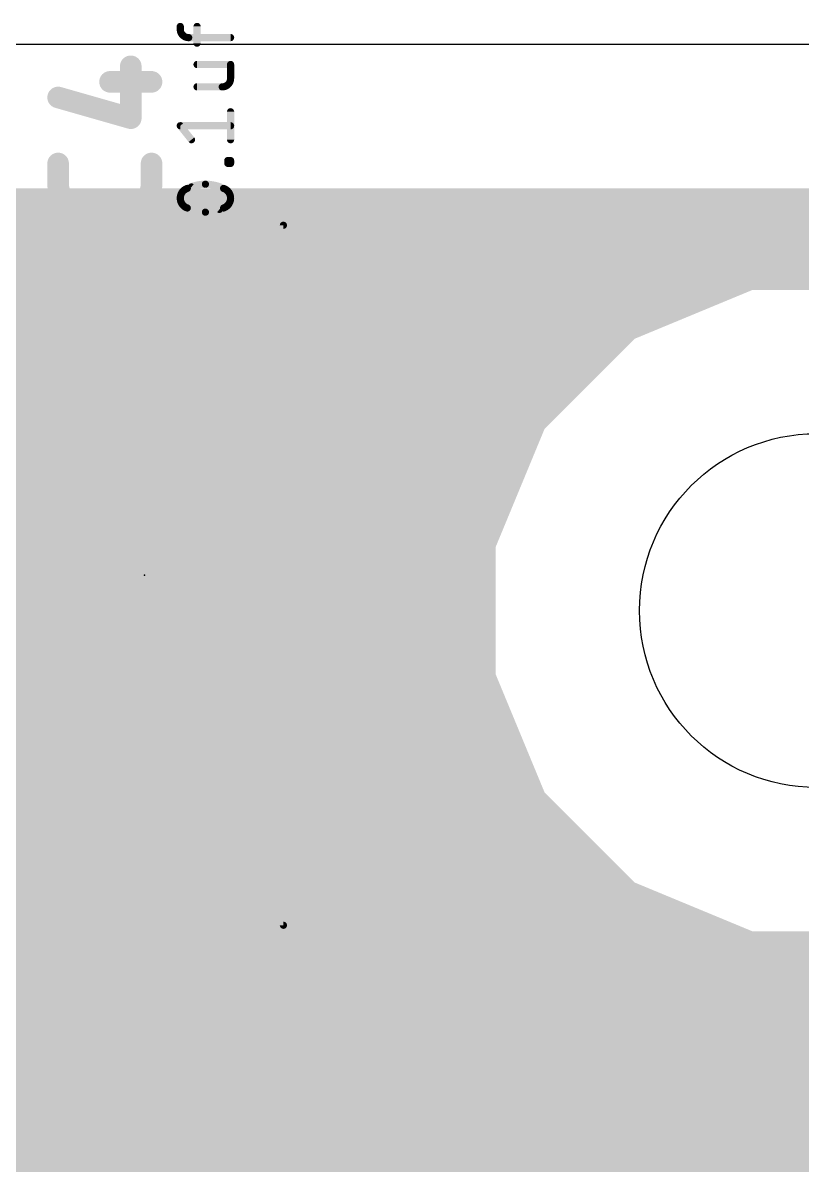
# Model space of a CAD drawing. Extents: x 0 to 29, y 0 to 29.2.
# Drawn here: x 9.89 to 15.4, y 21.08 to 29.15 of the extents above; entities that cross this region are included whole.
import ezdxf

# ---------------------------------------------------------------- set-up
doc = ezdxf.new("R2010")
doc.units = 0
for name, color, linetype in [('1', 12, 'CONTINUOUS'), ('16', 132, 'CONTINUOUS'), ('20', 31, 'CONTINUOUS'), ('21', 253, 'CONTINUOUS'), ('23', 53, 'CONTINUOUS'), ('25', 253, 'CONTINUOUS'), ('27', 253, 'CONTINUOUS'), ('39', 12, 'CONTINUOUS'), ('51', 253, 'CONTINUOUS')]:
    doc.layers.add(name, color=color, linetype=linetype)

# ---------------------------------------------------------------- blocks, each defined once
blk = doc.blocks.new('RECT')
blk.add_solid([(-0.5, -0.5), (0.5, -0.5), (-0.5, 0.5), (0.5, 0.5)])

msp = doc.modelspace()

# ---------------------------------------------------------------- linework, layer by layer
at = {"layer": '1', "const_width": 0.1524}
for points in [[(1.0922, 27.9078), (27.9078, 27.9078)], [(1.0922, 27.8892), (27.9078, 27.8892)], [(10.6738, 27.7802), (9.8065, 27.7802)], [(10.6738, 26.7262), (10.6738, 27.7802)], [(11.6935, 27.7802), (10.8262, 27.7802)], [(10.8262, 27.7802), (10.8262, 26.7262)], [(11.7774, 27.7577), (11.6935, 27.7802)], [(10.6738, 27.7368), (10.8262, 27.7368)], [(11.8527, 27.7142), (11.7774, 27.7577)], [(11.8136, 27.7368), (27.9078, 27.7368)], [(11.9142, 27.6527), (11.8527, 27.7142)], [(11.9577, 27.5775), (11.9142, 27.6527)], [(10.6738, 27.5844), (10.8262, 27.5844)], [(11.9537, 27.5844), (20.6249, 27.5844)], [(11.9802, 27.4935), (11.9577, 27.5775)], [(11.9802, 26.7262), (11.9802, 27.4935)], [(10.6738, 27.432), (10.8262, 27.432)], [(11.9802, 27.432), (17.865, 27.432)], [(14.478, 27.432), (13.716, 26.67)], [(17.9832, 27.432), (14.478, 27.432)], [(15.0341, 27.3422), (14.1733, 26.9856)], [(15.9659, 27.3422), (15.0341, 27.3422)], [(10.6738, 27.2796), (10.8262, 27.2796)], [(11.9802, 27.2796), (14.883, 27.2796)], [(10.6738, 27.1272), (10.8262, 27.1272)], [(11.9802, 27.1272), (14.5151, 27.1272)], [(10.6738, 26.9748), (10.8262, 26.9748)], [(11.9802, 26.9748), (14.1624, 26.9748)], [(14.1733, 26.9856), (13.6562, 26.4686)], [(10.6738, 26.8224), (10.8262, 26.8224)], [(11.9802, 26.8224), (14.01, 26.8224)], [(9.5198, 26.7262), (10.6738, 26.7262)], [(10.6738, 26.7262), (10.6738, 26.5738)], [(10.8262, 26.7262), (10.6738, 26.7262)], [(10.8262, 26.5738), (10.8262, 26.7262)], [(10.8262, 26.7262), (11.9802, 26.7262)], [(8.2486, 26.67), (10.6738, 26.67)], [(8.9916, 26.67), (10.668, 26.67)], [(10.668, 26.67), (10.75, 26.65)], [(10.8204, 26.67), (10.75, 26.65)], [(13.716, 26.67), (10.8204, 26.67)], [(10.8262, 26.67), (13.8576, 26.67)], [(10.6738, 26.5738), (9.5198, 26.5738)], [(11.9802, 26.5738), (10.8262, 26.5738)], [(11.9802, 26.4686), (11.9802, 26.5738)], [(11.9802, 26.5176), (13.7052, 26.5176)], [(13.6562, 26.4686), (11.9802, 26.4686)], [(10.6738, 25.5198), (10.6738, 25.9114)], [(10.6738, 25.9114), (10.8262, 25.9114)], [(10.6738, 25.908), (10.8262, 25.908)], [(10.8262, 25.9114), (10.8262, 25.5198)], [(11.9802, 25.8065), (11.9802, 25.9114)], [(11.9802, 25.9114), (13.3423, 25.9114)], [(11.9802, 25.908), (13.3409, 25.908)], [(13.3423, 25.9114), (13.1578, 25.4659)], [(10.6738, 25.7556), (10.8262, 25.7556)], [(11.9577, 25.7225), (11.9802, 25.8065)], [(11.9665, 25.7556), (13.2778, 25.7556)], [(11.9142, 25.6472), (11.9577, 25.7225)], [(10.6738, 25.6032), (10.8262, 25.6032)], [(11.8527, 25.5858), (11.9142, 25.6472)], [(11.8702, 25.6032), (13.2147, 25.6032)], [(9.8065, 25.5198), (10.6738, 25.5198)], [(10.8262, 25.5198), (11.6935, 25.5198)], [(11.6935, 25.5198), (11.7774, 25.5423)], [(11.7774, 25.5423), (11.8527, 25.5858)], [(2.5886, 25.4508), (13.1578, 25.4508)], [(13.1578, 25.4659), (13.1578, 24.5341)], [(2.5886, 25.2984), (13.1578, 25.2984)], [(2.5886, 25.146), (13.1578, 25.146)], [(2.5886, 24.9936), (13.1578, 24.9936)], [(11.7447, 24.8786), (9.7553, 24.8786)], [(11.8786, 24.7447), (11.7447, 24.8786)], [(11.7821, 24.8412), (13.1578, 24.8412)], [(11.8786, 24.0792), (11.8786, 24.7447)], [(11.8786, 24.6888), (13.1578, 24.6888)], [(11.8786, 24.5364), (13.1578, 24.5364)], [(13.1578, 24.5341), (13.3462, 24.0792)], [(11.8786, 24.384), (13.22, 24.384)], [(11.8786, 24.2316), (13.2831, 24.2316)], [(13.3462, 24.0792), (11.8786, 24.0792)], [(11.8786, 24.0792), (13.3462, 24.0792)], [(10.668, 23.7744), (10.75, 23.85)], [(10.8204, 23.7744), (10.75, 23.85)], [(10.668, 23.7744), (10.5156, 23.622)], [(13.4112, 23.7744), (10.8204, 23.7744)], [(14.6304, 22.5552), (13.4112, 23.7744)], [(10.5156, 23.622), (9.7536, 23.622)], [(11.8786, 22.9553), (11.8786, 23.4696)], [(11.8786, 23.4696), (13.2849, 23.4696)], [(13.2849, 23.4696), (14.3256, 22.4289)], [(11.8786, 23.3172), (13.4373, 23.3172)], [(11.8786, 23.1648), (13.5897, 23.1648)], [(11.8786, 23.0124), (13.7421, 23.0124)], [(11.7447, 22.8214), (11.8786, 22.9553)], [(11.7833, 22.86), (13.8945, 22.86)], [(10.0584, 7.5302), (10.0584, 22.8214)], [(10.0584, 22.8214), (11.7447, 22.8214)], [(10.0584, 22.7076), (14.0469, 22.7076)], [(10.0584, 22.5552), (14.1993, 22.5552)], [(17.9832, 22.5552), (14.6304, 22.5552)], [(10.0584, 22.4028), (14.3517, 22.4028)], [(14.3256, 22.4289), (14.5041, 22.2504)], [(10.0584, 22.2504), (14.5041, 22.2504)], [(14.5041, 22.2504), (18.1095, 22.2504)], [(10.0584, 22.098), (26.9114, 22.098)], [(10.0584, 21.9456), (26.9114, 21.9456)], [(10.0584, 21.7932), (26.9114, 21.7932)], [(10.0584, 21.6408), (26.9114, 21.6408)], [(10.0584, 21.4884), (26.9114, 21.4884)], [(10.0584, 21.336), (26.9114, 21.336)], [(10.0584, 21.1836), (26.8045, 21.1836)], [(10.0584, 21.0312), (26.6969, 21.0312)]]:
    msp.add_lwpolyline(points, dxfattribs=at)
at = {"layer": '1', "const_width": 0.0762}
for points in [[(10.7119, 27.7802, 1), (10.6357, 27.7802)], [(10.6738, 27.7421, 1), (10.6738, 27.8183)], [(10.8262, 27.8183, 1), (10.8262, 27.7421)], [(10.8643, 27.7802, 1), (10.7881, 27.7802)], [(11.7033, 27.817, 1), (11.6836, 27.7434)], [(11.6935, 27.7421, 1), (11.6935, 27.8183)], [(10.6738, 27.7749, 1), (10.6738, 27.6987)], [(10.8262, 27.6987, 1), (10.8262, 27.7749)], [(11.7965, 27.7907, 1), (11.7584, 27.7247)], [(11.7676, 27.7209, 1), (11.7873, 27.7945)], [(11.8136, 27.7749, 1), (11.8136, 27.6987)], [(11.8797, 27.7412, 1), (11.8258, 27.6873)], [(11.8337, 27.6812, 1), (11.8718, 27.7472)], [(11.9472, 27.6718, 1), (11.8812, 27.6337)], [(11.8873, 27.6258, 1), (11.9412, 27.6797)], [(10.6738, 27.6225, 1), (10.6738, 27.5463)], [(10.8262, 27.5463, 1), (10.8262, 27.6225)], [(11.9537, 27.6225, 1), (11.9537, 27.5463)], [(11.9945, 27.5873, 1), (11.9209, 27.5676)], [(11.9247, 27.5584, 1), (11.9907, 27.5965)], [(12.0183, 27.4935, 1), (11.9421, 27.4935)], [(11.9434, 27.4836, 1), (12.017, 27.5033)], [(10.6738, 27.4701, 1), (10.6738, 27.3939)], [(10.8262, 27.3939, 1), (10.8262, 27.4701)], [(11.9802, 27.4701, 1), (11.9802, 27.3939)], [(14.478, 27.4701, 1), (14.478, 27.3939)], [(14.5049, 27.4051, 1), (14.4511, 27.4589)], [(15.0341, 27.3803, 1), (15.0341, 27.3041)], [(15.0487, 27.307, 1), (15.0195, 27.3774)], [(10.6738, 27.3177, 1), (10.6738, 27.2415)], [(10.8262, 27.2415, 1), (10.8262, 27.3177)], [(11.9802, 27.3177, 1), (11.9802, 27.2415)], [(14.883, 27.2415, 1), (14.883, 27.3177)], [(10.6738, 27.1653, 1), (10.6738, 27.0891)], [(10.8262, 27.0891, 1), (10.8262, 27.1653)], [(11.9802, 27.1653, 1), (11.9802, 27.0891)], [(14.5151, 27.0891, 1), (14.5151, 27.1653)], [(10.6738, 27.0129, 1), (10.6738, 26.9367)], [(10.8262, 26.9367, 1), (10.8262, 27.0129)], [(11.9802, 27.0129, 1), (11.9802, 26.9367)], [(14.1587, 27.0208, 1), (14.1878, 26.9504)], [(14.2002, 26.9587, 1), (14.1463, 27.0126)], [(14.1624, 26.9367, 1), (14.1624, 27.0129)], [(10.6738, 26.8605, 1), (10.6738, 26.7843)], [(10.8262, 26.7843, 1), (10.8262, 26.8605)], [(11.9802, 26.8605, 1), (11.9802, 26.7843)], [(14.01, 26.7843, 1), (14.01, 26.8605)], [(10.7119, 26.7262, 1), (10.6357, 26.7262)], [(10.6738, 26.7643, 1), (10.6738, 26.6881)], [(10.6738, 26.6881, 1), (10.6738, 26.7643)], [(10.8643, 26.7262, 1), (10.7881, 26.7262)], [(10.8262, 26.7643, 1), (10.8262, 26.6881)], [(10.8262, 26.6881, 1), (10.8262, 26.7643)], [(11.9802, 26.6881, 1), (11.9802, 26.7643)], [(10.677, 26.707, 1), (10.659, 26.633)], [(10.6357, 26.7262, 1), (10.7119, 26.7262)], [(10.668, 26.6319, 1), (10.668, 26.7081)], [(10.6738, 26.6319, 1), (10.6738, 26.7081)], [(10.7396, 26.6866, 1), (10.7604, 26.6134)], [(10.741, 26.613, 1), (10.759, 26.687)], [(10.8204, 26.7081, 1), (10.8204, 26.6319)], [(10.7881, 26.7262, 1), (10.8643, 26.7262)], [(10.8262, 26.7081, 1), (10.8262, 26.6319)], [(10.8308, 26.6334, 1), (10.81, 26.7066)], [(11.9421, 26.7262, 1), (12.0183, 26.7262)], [(13.6891, 26.6969, 1), (13.7429, 26.6431)], [(13.716, 26.6319, 1), (13.716, 26.7081)], [(13.8576, 26.6319, 1), (13.8576, 26.7081)], [(10.6738, 26.5357, 1), (10.6738, 26.6119)], [(10.8262, 26.6119, 1), (10.8262, 26.5357)], [(12.0183, 26.5738, 1), (11.9421, 26.5738)], [(11.9802, 26.5357, 1), (11.9802, 26.6119)], [(10.6357, 26.5738, 1), (10.7119, 26.5738)], [(10.7881, 26.5738, 1), (10.8643, 26.5738)], [(11.9802, 26.5557, 1), (11.9802, 26.4795)], [(13.7052, 26.4795, 1), (13.7052, 26.5557)], [(11.9802, 26.5067, 1), (11.9802, 26.4305)], [(11.9421, 26.4686, 1), (12.0183, 26.4686)], [(13.6293, 26.4955, 1), (13.6832, 26.4417)], [(13.6562, 26.4305, 1), (13.6562, 26.5067)], [(10.7119, 25.9114, 1), (10.6357, 25.9114)], [(10.6738, 25.9495, 1), (10.6738, 25.8733)], [(10.6738, 25.9461, 1), (10.6738, 25.8699)], [(10.8643, 25.9114, 1), (10.7881, 25.9114)], [(10.8262, 25.8733, 1), (10.8262, 25.9495)], [(10.8262, 25.8699, 1), (10.8262, 25.9461)], [(12.0183, 25.9114, 1), (11.9421, 25.9114)], [(11.9802, 25.9495, 1), (11.9802, 25.8733)], [(11.9802, 25.9461, 1), (11.9802, 25.8699)], [(13.3775, 25.8968, 1), (13.3071, 25.926)], [(13.3409, 25.8699, 1), (13.3409, 25.9461)], [(13.3423, 25.8733, 1), (13.3423, 25.9495)], [(10.6738, 25.7937, 1), (10.6738, 25.7175)], [(10.8262, 25.7175, 1), (10.8262, 25.7937)], [(11.9665, 25.7937, 1), (11.9665, 25.7175)], [(11.9421, 25.8065, 1), (12.0183, 25.8065)], [(12.017, 25.7967, 1), (11.9434, 25.8164)], [(13.2778, 25.7175, 1), (13.2778, 25.7937)], [(11.9209, 25.7324, 1), (11.9945, 25.7127)], [(11.9907, 25.7035, 1), (11.9247, 25.7416)], [(10.6738, 25.6413, 1), (10.6738, 25.5651)], [(10.8262, 25.5651, 1), (10.8262, 25.6413)], [(11.8702, 25.6413, 1), (11.8702, 25.5651)], [(11.8812, 25.6663, 1), (11.9472, 25.6282)], [(11.9412, 25.6203, 1), (11.8873, 25.6742)], [(13.2147, 25.5651, 1), (13.2147, 25.6413)], [(10.6738, 25.4817, 1), (10.6738, 25.5579)], [(10.8262, 25.5579, 1), (10.8262, 25.4817)], [(11.6836, 25.5566, 1), (11.7033, 25.483)], [(11.6935, 25.4817, 1), (11.6935, 25.5579)], [(11.7584, 25.5753, 1), (11.7965, 25.5093)], [(11.7873, 25.5055, 1), (11.7676, 25.5791)], [(11.8258, 25.6127, 1), (11.8797, 25.5588)], [(11.8718, 25.5528, 1), (11.8337, 25.6188)], [(10.6357, 25.5198, 1), (10.7119, 25.5198)], [(10.7881, 25.5198, 1), (10.8643, 25.5198)], [(13.1959, 25.4659, 1), (13.1197, 25.4659)], [(13.1226, 25.4805, 1), (13.193, 25.4513)], [(13.1578, 25.4127, 1), (13.1578, 25.4889)], [(13.1578, 25.2603, 1), (13.1578, 25.3365)], [(13.1578, 25.1079, 1), (13.1578, 25.1841)], [(13.1578, 24.9555, 1), (13.1578, 25.0317)], [(11.7716, 24.9055, 1), (11.7177, 24.8517)], [(11.7447, 24.8405, 1), (11.7447, 24.9167)], [(11.7821, 24.8793, 1), (11.7821, 24.8031)], [(13.1578, 24.8031, 1), (13.1578, 24.8793)], [(11.9167, 24.7447, 1), (11.8405, 24.7447)], [(11.8517, 24.7177, 1), (11.9055, 24.7716)], [(11.8786, 24.7269, 1), (11.8786, 24.6507)], [(13.1578, 24.6507, 1), (13.1578, 24.7269)], [(11.8786, 24.5745, 1), (11.8786, 24.4983)], [(13.193, 24.5487, 1), (13.1226, 24.5195)], [(13.1197, 24.5341, 1), (13.1959, 24.5341)], [(13.1578, 24.4983, 1), (13.1578, 24.5745)], [(11.8786, 24.4221, 1), (11.8786, 24.3459)], [(13.22, 24.3459, 1), (13.22, 24.4221)], [(11.8786, 24.2697, 1), (11.8786, 24.1935)], [(13.2831, 24.1935, 1), (13.2831, 24.2697)], [(11.8786, 24.1173, 1), (11.8786, 24.0411)], [(11.8786, 24.1173, 1), (11.8786, 24.0411)], [(13.3462, 24.0411, 1), (13.3462, 24.1173)], [(13.3462, 24.0411, 1), (13.3462, 24.1173)], [(11.8405, 24.0792, 1), (11.9167, 24.0792)], [(13.311, 24.0646, 1), (13.3814, 24.0938)], [(10.7779, 23.876, 1), (10.7221, 23.824)], [(10.7758, 23.822, 1), (10.7242, 23.878)], [(10.6422, 23.8024, 1), (10.6938, 23.7464)], [(10.6949, 23.7475, 1), (10.6411, 23.8013)], [(10.8204, 23.8125, 1), (10.8204, 23.7363)], [(10.7925, 23.7484, 1), (10.8483, 23.8004)], [(13.4381, 23.8013, 1), (13.3843, 23.7475)], [(13.4112, 23.7363, 1), (13.4112, 23.8125)], [(10.4887, 23.6489, 1), (10.5425, 23.5951)], [(10.5156, 23.5839, 1), (10.5156, 23.6601)], [(11.9167, 23.4696, 1), (11.8405, 23.4696)], [(11.8786, 23.5077, 1), (11.8786, 23.4315)], [(13.3119, 23.4965, 1), (13.258, 23.4427)], [(13.2849, 23.4315, 1), (13.2849, 23.5077)], [(11.8786, 23.3553, 1), (11.8786, 23.2791)], [(13.4373, 23.2791, 1), (13.4373, 23.3553)], [(11.8786, 23.2029, 1), (11.8786, 23.1267)], [(13.5897, 23.1267, 1), (13.5897, 23.2029)], [(11.8786, 23.0505, 1), (11.8786, 22.9743)], [(13.7421, 22.9743, 1), (13.7421, 23.0505)], [(11.9055, 22.9284, 1), (11.8517, 22.9823)], [(11.7833, 22.8981, 1), (11.7833, 22.8219)], [(11.8405, 22.9553, 1), (11.9167, 22.9553)], [(13.8945, 22.8219, 1), (13.8945, 22.8981)], [(10.0965, 22.8214, 1), (10.0203, 22.8214)], [(10.0584, 22.8595, 1), (10.0584, 22.7833)], [(11.7177, 22.8483, 1), (11.7716, 22.7945)], [(11.7447, 22.7833, 1), (11.7447, 22.8595)], [(10.0584, 22.7457, 1), (10.0584, 22.6695)], [(14.0469, 22.6695, 1), (14.0469, 22.7457)], [(10.0584, 22.5933, 1), (10.0584, 22.5171)], [(14.1993, 22.5171, 1), (14.1993, 22.5933)], [(14.6304, 22.5933, 1), (14.6304, 22.5171)], [(14.6035, 22.5283, 1), (14.6573, 22.5821)], [(10.0584, 22.4409, 1), (10.0584, 22.3647)], [(14.3525, 22.4559, 1), (14.2987, 22.402)], [(14.2987, 22.402, 1), (14.3525, 22.4559)], [(14.3517, 22.3647, 1), (14.3517, 22.4409)], [(10.0584, 22.2885, 1), (10.0584, 22.2123)], [(14.5041, 22.2885, 1), (14.5041, 22.2123)], [(14.4772, 22.2235, 1), (14.5311, 22.2773)], [(14.5041, 22.2123, 1), (14.5041, 22.2885)], [(10.0584, 22.1361, 1), (10.0584, 22.0599)], [(10.0584, 21.9837, 1), (10.0584, 21.9075)], [(10.0584, 21.8313, 1), (10.0584, 21.7551)], [(10.0584, 21.6789, 1), (10.0584, 21.6027)], [(10.0584, 21.5265, 1), (10.0584, 21.4503)], [(10.0584, 21.3741, 1), (10.0584, 21.2979)], [(10.0584, 21.2217, 1), (10.0584, 21.1455)], [(10.0584, 21.0693, 1), (10.0584, 20.9931)]]:
    msp.add_lwpolyline(points, format="xyb", dxfattribs=at)
at = {"layer": '16', "const_width": 0.1524}
for points in [[(1.0922, 27.9078), (27.9078, 27.9078)], [(1.0922, 27.8892), (27.9078, 27.8892)], [(1.0922, 27.7368), (27.9078, 27.7368)], [(1.0922, 27.5844), (27.9078, 27.5844)], [(1.0922, 27.432), (27.9078, 27.432)], [(15.0341, 27.3422), (14.1733, 26.9856)], [(15.9659, 27.3422), (15.0341, 27.3422)], [(1.0922, 27.2796), (14.883, 27.2796)], [(1.0922, 27.1272), (14.5151, 27.1272)], [(1.0922, 26.9748), (14.1624, 26.9748)], [(14.1733, 26.9856), (13.5144, 26.3267)], [(1.0922, 26.8224), (14.01, 26.8224)], [(1.0922, 26.67), (13.8576, 26.67)], [(1.0922, 26.5176), (13.7052, 26.5176)], [(1.0922, 26.3652), (13.5528, 26.3652)], [(13.5144, 26.3267), (13.1578, 25.4659)], [(1.0922, 26.2128), (13.4672, 26.2128)], [(1.0922, 26.0604), (13.4041, 26.0604)], [(1.0922, 25.908), (13.3409, 25.908)], [(1.0922, 25.7556), (13.2778, 25.7556)], [(1.0922, 25.6032), (13.2147, 25.6032)], [(1.0922, 25.4508), (13.1578, 25.4508)], [(13.1578, 25.4659), (13.1578, 24.5341)], [(1.0922, 25.2984), (13.1578, 25.2984)], [(1.0922, 25.146), (13.1578, 25.146)], [(1.0922, 24.9936), (13.1578, 24.9936)], [(1.0922, 24.8412), (13.1578, 24.8412)], [(1.0922, 24.6888), (13.1578, 24.6888)], [(1.0922, 24.5364), (13.1578, 24.5364)], [(13.1578, 24.5341), (13.5144, 23.6732)], [(1.0922, 24.384), (13.22, 24.384)], [(1.0922, 24.2316), (13.2831, 24.2316)], [(1.0922, 24.0792), (13.3462, 24.0792)], [(1.0922, 23.9268), (13.4094, 23.9268)], [(1.0922, 23.7744), (13.4725, 23.7744)], [(13.5144, 23.6732), (14.1733, 23.0144)], [(1.0922, 23.622), (13.5656, 23.622)], [(1.0922, 23.4696), (13.718, 23.4696)], [(1.0922, 23.3172), (13.8704, 23.3172)], [(1.0922, 23.1648), (14.0228, 23.1648)], [(1.0922, 23.0124), (14.178, 23.0124)], [(14.1733, 23.0144), (15.0341, 22.6578)], [(1.0922, 22.86), (14.546, 22.86)], [(1.0922, 22.7076), (14.9139, 22.7076)], [(15.0341, 22.6578), (15.9659, 22.6578)], [(1.0922, 22.5552), (23.7744, 22.5552)], [(1.0922, 22.4028), (23.7744, 22.4028)], [(1.0922, 22.2504), (23.7744, 22.2504)], [(1.0922, 22.098), (23.7744, 22.098)], [(1.0922, 21.9456), (23.7744, 21.9456)], [(1.0922, 21.7932), (23.7744, 21.7932)], [(1.0922, 21.6408), (23.7744, 21.6408)], [(1.0922, 21.4884), (23.7744, 21.4884)], [(1.0922, 21.336), (23.7744, 21.336)], [(1.0922, 21.1836), (23.7744, 21.1836)], [(1.0922, 21.0312), (23.7744, 21.0312)]]:
    msp.add_lwpolyline(points, dxfattribs=at)
at = {"layer": '16', "const_width": 0.0762}
for points in [[(15.0341, 27.3803, 1), (15.0341, 27.3041)], [(15.0487, 27.307, 1), (15.0195, 27.3774)], [(14.883, 27.2415, 1), (14.883, 27.3177)], [(14.5151, 27.0891, 1), (14.5151, 27.1653)], [(14.1587, 27.0208, 1), (14.1878, 26.9504)], [(14.2002, 26.9587, 1), (14.1463, 27.0126)], [(14.1624, 26.9367, 1), (14.1624, 27.0129)], [(14.01, 26.7843, 1), (14.01, 26.8605)], [(13.8576, 26.6319, 1), (13.8576, 26.7081)], [(13.7052, 26.4795, 1), (13.7052, 26.5557)], [(13.5496, 26.3122, 1), (13.4792, 26.3413)], [(13.5528, 26.3271, 1), (13.5528, 26.4033)], [(13.4874, 26.3537, 1), (13.5413, 26.2998)], [(13.4672, 26.1747, 1), (13.4672, 26.2509)], [(13.4041, 26.0223, 1), (13.4041, 26.0985)], [(13.3409, 25.8699, 1), (13.3409, 25.9461)], [(13.2778, 25.7175, 1), (13.2778, 25.7937)], [(13.2147, 25.5651, 1), (13.2147, 25.6413)], [(13.1959, 25.4659, 1), (13.1197, 25.4659)], [(13.1226, 25.4805, 1), (13.193, 25.4513)], [(13.1578, 25.4127, 1), (13.1578, 25.4889)], [(13.1578, 25.2603, 1), (13.1578, 25.3365)], [(13.1578, 25.1079, 1), (13.1578, 25.1841)], [(13.1578, 24.9555, 1), (13.1578, 25.0317)], [(13.1578, 24.8031, 1), (13.1578, 24.8793)], [(13.1578, 24.6507, 1), (13.1578, 24.7269)], [(13.193, 24.5487, 1), (13.1226, 24.5195)], [(13.1197, 24.5341, 1), (13.1959, 24.5341)], [(13.1578, 24.4983, 1), (13.1578, 24.5745)], [(13.22, 24.3459, 1), (13.22, 24.4221)], [(13.2831, 24.1935, 1), (13.2831, 24.2697)], [(13.3462, 24.0411, 1), (13.3462, 24.1173)], [(13.4094, 23.8887, 1), (13.4094, 23.9649)], [(13.4725, 23.7363, 1), (13.4725, 23.8125)], [(13.5413, 23.7002, 1), (13.4874, 23.6463)], [(13.4792, 23.6587, 1), (13.5496, 23.6878)], [(13.5656, 23.5839, 1), (13.5656, 23.6601)], [(13.718, 23.4315, 1), (13.718, 23.5077)], [(13.8704, 23.2791, 1), (13.8704, 23.3553)], [(14.0228, 23.1267, 1), (14.0228, 23.2029)], [(14.1878, 23.0496, 1), (14.1587, 22.9792)], [(14.178, 22.9743, 1), (14.178, 23.0505)], [(14.1463, 22.9874, 1), (14.2002, 23.0413)], [(14.546, 22.8219, 1), (14.546, 22.8981)], [(14.9139, 22.6695, 1), (14.9139, 22.7457)], [(15.0341, 22.6959, 1), (15.0341, 22.6197)], [(15.0195, 22.6226, 1), (15.0487, 22.693)]]:
    msp.add_lwpolyline(points, format="xyb", dxfattribs=at)
at = {"layer": '20'}
msp.add_line((29, 29), (0, 29), dxfattribs=at)
msp.add_circle((15.5, 25), 1.25, dxfattribs=at)
at = {"layer": '21', "const_width": 0.2032}
for points in [[(9.75, 27.65), (11.75, 27.65)], [(11.75, 27.65), (11.75, 22.85)], [(11.75, 22.85), (9.75, 22.85)]]:
    msp.add_lwpolyline(points, dxfattribs=at)
at = {"layer": '21', "const_width": 0.1016}
for points in [[(11.8008, 27.65, 1), (11.6992, 27.65)], [(11.75, 27.5992, 1), (11.75, 27.7008)], [(11.75, 22.7992, 1), (11.75, 22.9008)], [(11.6992, 22.85, 1), (11.8008, 22.85)]]:
    msp.add_lwpolyline(points, format="xyb", dxfattribs=at)
at = {"layer": '23'}
msp.add_point((10.75, 25.25), dxfattribs=at)
at = {"layer": '25', "const_width": 0.1524}
for points in [[(10.654, 28.4794), (10.654, 28.8462)], [(10.5073, 28.7362), (10.8008, 28.7362)], [(10.1404, 28.6261), (10.654, 28.4794)], [(10.1404, 28.013), (10.1404, 28.1597)], [(10.8008, 28.1597), (10.8008, 28.013)], [(10.654, 27.8662), (10.2872, 27.8662)]]:
    msp.add_lwpolyline(points, dxfattribs=at)
at = {"layer": '25'}
for points, const_width in [([(10.6921, 28.8462, 1), (10.6159, 28.8462)], 0.0762), ([(10.5073, 28.7743, 1), (10.5073, 28.6981)], 0.0762), ([(10.8008, 28.6981, 1), (10.8008, 28.7743)], 0.0762), ([(10.1509, 28.6627, 1), (10.1299, 28.5895)], 0.0762), ([(10.6159, 28.4794, 1), (10.6921, 28.4794)], 0.0762), ([(10.6436, 28.4427, 1), (10.6645, 28.516)], 0.0762), ([(10.1785, 28.1597, 1), (10.1023, 28.1597)], 0.0762), ([(10.8389, 28.1597, 1), (10.7627, 28.1597)], 0.0762), ([(10.1404, 28.013, 0.4142), (10.2872, 27.8662)], 0.1524), ([(10.1785, 28.013, 1), (10.1023, 28.013)], 0.0762), ([(10.654, 27.8662, 0.4142), (10.8008, 28.013)], 0.1524), ([(10.8389, 28.013, 1), (10.7627, 28.013)], 0.0762), ([(10.1023, 28.013, 1), (10.1785, 28.013)], 0.0762), ([(10.7627, 28.013, 1), (10.8389, 28.013)], 0.0762), ([(10.2872, 27.9043, 1), (10.2872, 27.8281)], 0.0762), ([(10.2872, 27.8281, 1), (10.2872, 27.9043)], 0.0762), ([(10.654, 27.9043, 1), (10.654, 27.8281)], 0.0762), ([(10.654, 27.8281, 1), (10.654, 27.9043)], 0.0762)]:
    msp.add_lwpolyline(points, format="xyb", dxfattribs=dict(at, const_width=const_width))
at = {"layer": '27', "const_width": 0.0508}
for points in [[(11.004, 29.1081), (11.004, 29.1278)], [(11.1225, 29.0093), (11.1225, 29.1278)], [(11.3596, 29.0488), (11.0633, 29.0488)], [(11.3596, 28.8588), (11.1225, 28.8588)], [(11.3596, 28.76), (11.3596, 28.8588)], [(11.1225, 28.7008), (11.3003, 28.7008)], [(11.3596, 28.3275), (11.3596, 28.525)], [(11.083, 28.3275), (11.004, 28.4262)], [(11.004, 28.4262), (11.3596, 28.4262)], [(11.3398, 28.1603), (11.3398, 28.1801)], [(11.3398, 28.1801), (11.3596, 28.1801)], [(11.3596, 28.1603), (11.3398, 28.1603)], [(11.3596, 28.1801), (11.3596, 28.1603)], [(11.2806, 27.8352), (11.083, 27.9932)]]:
    msp.add_lwpolyline(points, dxfattribs=at)
at = {"layer": '27'}
for points, const_width in [([(11.0167, 29.1278, 1), (10.9913, 29.1278)], 0.0254), ([(11.1352, 29.1278, 1), (11.1098, 29.1278)], 0.0254), ([(11.004, 29.1081, 0.4142), (11.0633, 29.0488)], 0.0508), ([(11.0167, 29.1081, 1), (10.9913, 29.1081)], 0.0254), ([(10.9913, 29.1081, 1), (11.0167, 29.1081)], 0.0254), ([(11.0633, 29.0615, 1), (11.0633, 29.0361)], 0.0254), ([(11.0633, 29.0361, 1), (11.0633, 29.0615)], 0.0254), ([(11.3596, 29.0361, 1), (11.3596, 29.0615)], 0.0254), ([(11.1098, 29.0093, 1), (11.1352, 29.0093)], 0.0254), ([(11.1225, 28.8715, 1), (11.1225, 28.8461)], 0.0254), ([(11.3723, 28.8588, 1), (11.3469, 28.8588)], 0.0254), ([(11.3596, 28.8461, 1), (11.3596, 28.8715)], 0.0254), ([(11.3003, 28.7008, 0.4142), (11.3596, 28.76)], 0.0508), ([(11.3723, 28.76, 1), (11.3469, 28.76)], 0.0254), ([(11.3469, 28.76, 1), (11.3723, 28.76)], 0.0254), ([(11.1225, 28.7135, 1), (11.1225, 28.6881)], 0.0254), ([(11.3003, 28.7135, 1), (11.3003, 28.6881)], 0.0254), ([(11.3003, 28.6881, 1), (11.3003, 28.7135)], 0.0254), ([(11.3723, 28.525, 1), (11.3469, 28.525)], 0.0254), ([(11.0139, 28.4342, 1), (10.9941, 28.4183)], 0.0254), ([(11.004, 28.4389, 1), (11.004, 28.4135)], 0.0254), ([(11.3596, 28.4135, 1), (11.3596, 28.4389)], 0.0254), ([(11.0731, 28.3195, 1), (11.0929, 28.3354)], 0.0254), ([(11.3469, 28.3275, 1), (11.3723, 28.3275)], 0.0254), ([(11.3525, 28.1801, 1), (11.3271, 28.1801)], 0.0254), ([(11.3398, 28.1928, 1), (11.3398, 28.1674)], 0.0254), ([(11.3398, 28.173, 1), (11.3398, 28.1476)], 0.0254), ([(11.3271, 28.1603, 1), (11.3525, 28.1603)], 0.0254), ([(11.3723, 28.1801, 1), (11.3469, 28.1801)], 0.0254), ([(11.3469, 28.1603, 1), (11.3723, 28.1603)], 0.0254), ([(11.3596, 28.1674, 1), (11.3596, 28.1928)], 0.0254), ([(11.3596, 28.1476, 1), (11.3596, 28.173)], 0.0254), ([(11.0534, 27.9833, 0.3205), (11.004, 27.9142)], 0.0508), ([(11.1818, 28.013, 0.1139), (11.0534, 27.9833)], 0.0508), ([(11.0478, 27.9947, 1), (11.059, 27.9719)], 0.0254), ([(11.0575, 27.9713, 1), (11.0493, 27.9953)], 0.0254), ([(11.091, 28.0031, 1), (11.0751, 27.9833)], 0.0254), ([(11.3102, 27.9833, 0.1139), (11.1818, 28.013)], 0.0508), ([(11.1818, 28.0257, 1), (11.1818, 28.0003)], 0.0254), ([(11.1818, 28.0003, 1), (11.1818, 28.0257)], 0.0254), ([(11.3596, 27.9142, 0.3205), (11.3102, 27.9833)], 0.0508), ([(11.3143, 27.9953, 1), (11.3061, 27.9713)], 0.0254), ([(11.3046, 27.9719, 1), (11.3158, 27.9947)], 0.0254), ([(11.004, 27.9142, 0.3205), (11.0534, 27.845)], 0.0508), ([(11.0167, 27.9142, 1), (10.9913, 27.9142)], 0.0254), ([(10.9913, 27.9142, 1), (11.0167, 27.9142)], 0.0254), ([(11.3102, 27.845, 0.3205), (11.3596, 27.9142)], 0.0508), ([(11.3723, 27.9142, 1), (11.3469, 27.9142)], 0.0254), ([(11.3469, 27.9142, 1), (11.3723, 27.9142)], 0.0254), ([(11.0534, 27.845, 0.1139), (11.1818, 27.8154)], 0.0508), ([(11.059, 27.8564, 1), (11.0478, 27.8336)], 0.0254), ([(11.0493, 27.833, 1), (11.0575, 27.857)], 0.0254), ([(11.1818, 27.8154, 0.1139), (11.3102, 27.845)], 0.0508), ([(11.2726, 27.8252, 1), (11.2885, 27.8451)], 0.0254), ([(11.3061, 27.857, 1), (11.3143, 27.833)], 0.0254), ([(11.3158, 27.8336, 1), (11.3046, 27.8564)], 0.0254), ([(11.1818, 27.8281, 1), (11.1818, 27.8027)], 0.0254), ([(11.1818, 27.8027, 1), (11.1818, 27.8281)], 0.0254)]:
    msp.add_lwpolyline(points, format="xyb", dxfattribs=dict(at, const_width=const_width))
at = {"layer": '39', "const_width": 0.0508}
for points in [[(9.767, 27.723), (11.733, 27.723)], [(11.733, 27.723), (11.733, 22.777)], [(11.733, 22.777), (9.767, 22.777)]]:
    msp.add_lwpolyline(points, dxfattribs=at)
at = {"layer": '39', "const_width": 0.0254}
for points in [[(11.7457, 27.723, 1), (11.7203, 27.723)], [(11.733, 27.7103, 1), (11.733, 27.7357)], [(11.7203, 22.777, 1), (11.7457, 22.777)], [(11.733, 22.7643, 1), (11.733, 22.7897)]]:
    msp.add_lwpolyline(points, format="xyb", dxfattribs=at)
at = {"layer": '51', "const_width": 0.1016}
for points in [[(9.963, 24.285), (9.963, 26.215)], [(11.537, 24.285), (11.537, 26.215)]]:
    msp.add_lwpolyline(points, dxfattribs=at)
at = {"layer": '51', "const_width": 0.0508}
for points in [[(9.9884, 26.215, 1), (9.9376, 26.215)], [(11.5624, 26.215, 1), (11.5116, 26.215)], [(9.9376, 24.285, 1), (9.9884, 24.285)], [(11.5116, 24.285, 1), (11.5624, 24.285)]]:
    msp.add_lwpolyline(points, format="xyb", dxfattribs=at)

# ---------------------------------------------------------------- block references
at = {"layer": '1', "xscale": 1.6, "yscale": 1.8, "rotation": 90}
for p in [(10.75, 26.65), (10.75, 23.85)]:
    msp.add_blockref('RECT', p, dxfattribs=at)
at = {"layer": '51', "xscale": 0.7501, "yscale": 1.7, "rotation": 90}
for p in [(10.7491, 26.5768), (10.7509, 23.9232)]:
    msp.add_blockref('RECT', p, dxfattribs=at)

doc.saveas('drawing.dxf')
